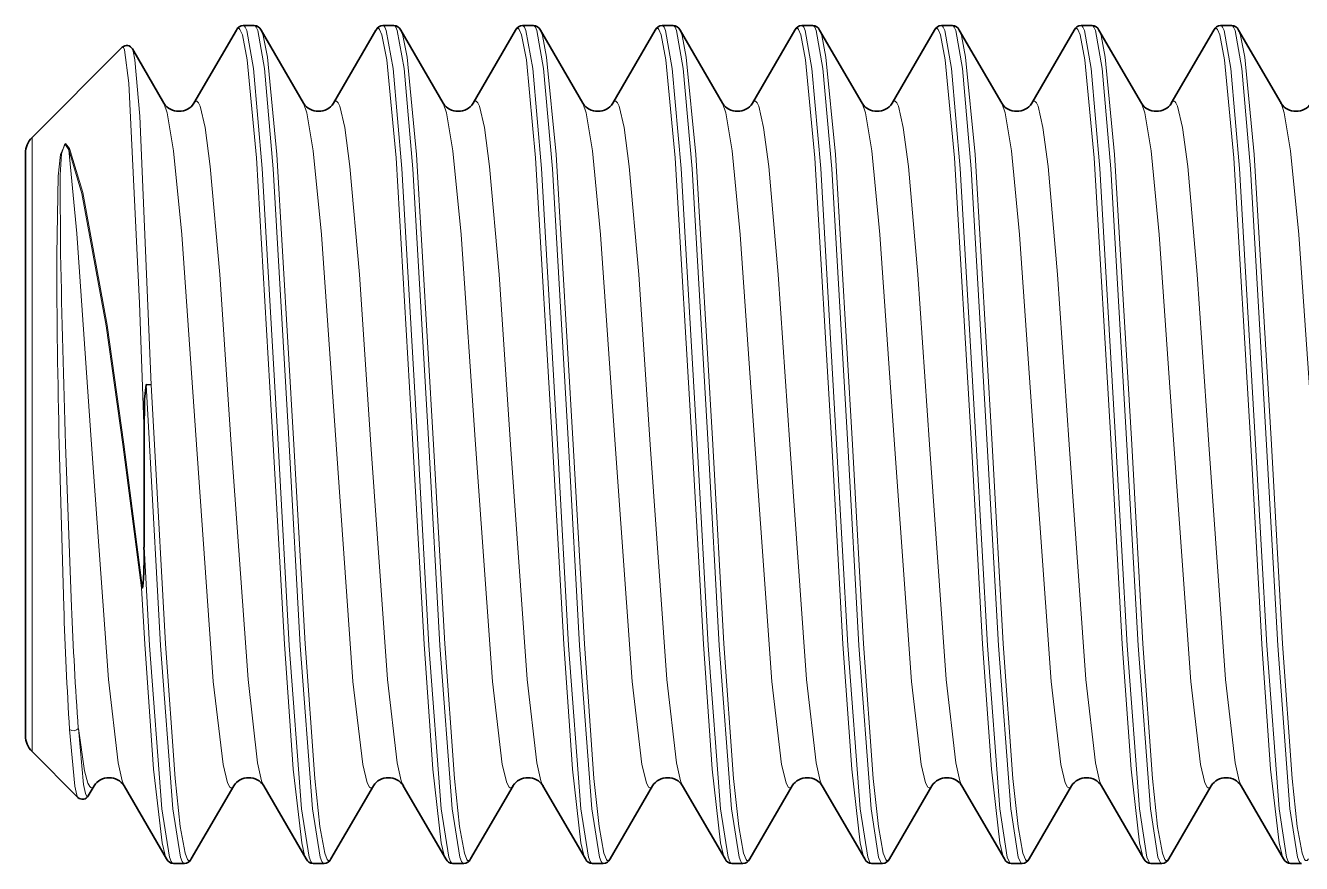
# Model space of a CAD drawing. Extents: x -131 to 1002, y -402 to 783.
# Drawn here: x 983.915 to 988.484, y 240.122 to 243.122 of the extents above; entities that cross this region are included whole.
import ezdxf

# ---------------------------------------------------------------- set-up
doc = ezdxf.new("R2010")
doc.units = 0

msp = doc.modelspace()

# ---------------------------------------------------------------- linework, layer by layer
at = {"color": 7, "lineweight": 35, "ltscale": 0.000984192}
for p, q in [((984.6943, 243.122), (984.7337, 243.122)), ((985.1943, 243.122), (985.2337, 243.122)), ((985.6943, 243.122), (985.7337, 243.122)), ((986.1943, 243.122), (986.2337, 243.122)), ((986.6943, 243.122), (986.7337, 243.122)), ((987.1943, 243.122), (987.2337, 243.122)), ((987.6943, 243.122), (987.7337, 243.122)), ((988.1943, 243.122), (988.2337, 243.122)), ((984.4443, 240.122), (984.4837, 240.122)), ((984.9443, 240.122), (984.9837, 240.122)), ((985.4443, 240.122), (985.4837, 240.122)), ((985.9443, 240.122), (985.9837, 240.122)), ((986.4443, 240.122), (986.4837, 240.122)), ((986.9443, 240.122), (986.9837, 240.122)), ((987.4443, 240.122), (987.4837, 240.122)), ((987.9443, 240.122), (987.9837, 240.122)), ((988.4443, 240.122), (988.4837, 240.122))]:
    msp.add_line(p, q, dxfattribs=at)
at = {"color": 7, "lineweight": 35, "ltscale": 0.007572}
for p, q in [((984.6697, 243.1056), (984.5176, 242.8437)), ((985.1697, 243.1056), (985.0176, 242.8437)), ((985.6697, 243.1056), (985.5176, 242.8437)), ((986.1697, 243.1056), (986.0176, 242.8437)), ((986.6697, 243.1056), (986.5176, 242.8437)), ((987.1697, 243.1056), (987.0176, 242.8437)), ((987.6697, 243.1056), (987.5176, 242.8437)), ((988.1697, 243.1056), (988.0176, 242.8437)), ((984.4197, 240.1383), (984.2676, 240.4003)), ((984.9197, 240.1383), (984.7676, 240.4003)), ((985.4197, 240.1383), (985.2676, 240.4003)), ((985.9197, 240.1383), (985.7676, 240.4003)), ((986.4197, 240.1383), (986.2676, 240.4003)), ((986.9197, 240.1383), (986.7676, 240.4003)), ((987.4197, 240.1383), (987.2676, 240.4003)), ((987.9197, 240.1383), (987.7676, 240.4003)), ((988.4197, 240.1383), (988.2676, 240.4003))]:
    msp.add_line(p, q, dxfattribs=at)
at = {"color": 7, "lineweight": 35, "ltscale": 0.007571}
for p, q in [((984.7584, 243.1056), (984.9104, 242.8437)), ((985.2584, 243.1056), (985.4104, 242.8437)), ((985.7584, 243.1056), (985.9104, 242.8437)), ((986.2584, 243.1056), (986.4104, 242.8437)), ((986.7584, 243.1056), (986.9104, 242.8437)), ((987.2584, 243.1056), (987.4104, 242.8437)), ((987.7584, 243.1056), (987.9104, 242.8437)), ((988.2584, 243.1056), (988.4104, 242.8437)), ((984.5084, 240.1383), (984.6604, 240.4003)), ((985.0084, 240.1383), (985.1604, 240.4003)), ((985.5084, 240.1383), (985.6604, 240.4003)), ((986.0084, 240.1383), (986.1604, 240.4003)), ((986.5084, 240.1383), (986.6604, 240.4003)), ((987.0084, 240.1383), (987.1604, 240.4003)), ((987.5084, 240.1383), (987.6604, 240.4003)), ((988.0084, 240.1383), (988.1604, 240.4003))]:
    msp.add_line(p, q, dxfattribs=at)
at = {"color": 7, "lineweight": 35, "ltscale": 0.011418}
msp.add_line((983.9382, 242.7211), (984.2612, 243.0441), dxfattribs=at)
at = {"color": 7, "lineweight": 35, "ltscale": 0.005623}
msp.add_line((984.2975, 243.0382), (984.4104, 242.8437), dxfattribs=at)
at = {"color": 7, "lineweight": 13, "ltscale": 0.040653}
msp.add_line((983.9382, 241.095), (983.9382, 242.7211), dxfattribs=at)
at = {"color": 7, "lineweight": 35, "ltscale": 0.038561}
msp.add_line((983.9148, 241.1221), (983.9148, 242.6646), dxfattribs=at)
at = {"color": 7, "lineweight": 13, "ltscale": 0.000130621}
msp.add_line((984.0694, 242.6772), (984.0726, 242.6814), dxfattribs=at)
at = {"color": 7, "lineweight": 35, "ltscale": 0.000433821}
msp.add_line((984.3473, 241.8363), (984.3646, 241.8355), dxfattribs=at)
at = {"color": 7, "lineweight": 13, "ltscale": 0.005389}
msp.add_line((984.3473, 241.8363), (984.3588, 241.621), dxfattribs=at)
at = {"color": 7, "lineweight": 13, "ltscale": 0.005346}
msp.add_line((984.3646, 241.8355), (984.3761, 241.622), dxfattribs=at)
at = {"color": 7, "lineweight": 35, "ltscale": 0.010194}
msp.add_line((984.3391, 241.2548), (984.3391, 241.6626), dxfattribs=at)
at = {"color": 7, "lineweight": 13, "ltscale": 0.014523}
msp.add_line((984.0515, 241.0407), (984.0354, 241.6214), dxfattribs=at)
at = {"color": 7, "lineweight": 13, "ltscale": 0.014527}
msp.add_line((984.0793, 241.0413), (984.0581, 241.622), dxfattribs=at)
at = {"color": 7, "lineweight": 13, "ltscale": 0.01295}
msp.add_line((984.2637, 241.622), (984.33, 241.1082), dxfattribs=at)
at = {"color": 7, "lineweight": 13, "ltscale": 0.012997}
msp.add_line((984.2669, 241.623), (984.3333, 241.1073), dxfattribs=at)
at = {"color": 7, "lineweight": 13, "ltscale": 0.017982}
for p, q in [((984.3985, 240.9028), (984.3588, 241.621)), ((984.8985, 240.9028), (984.8588, 241.621)), ((985.3985, 240.9028), (985.3588, 241.621)), ((985.8985, 240.9028), (985.8588, 241.621)), ((986.3985, 240.9028), (986.3588, 241.621)), ((986.8985, 240.9028), (986.8588, 241.621)), ((987.3985, 240.9028), (987.3588, 241.621)), ((987.8985, 240.9028), (987.8588, 241.621)), ((988.3985, 240.9028), (988.3588, 241.621))]:
    msp.add_line(p, q, dxfattribs=at)
at = {"color": 7, "lineweight": 13, "ltscale": 0.017866}
for p, q in [((984.4158, 240.9085), (984.3761, 241.622)), ((984.9158, 240.9085), (984.8761, 241.622)), ((985.4158, 240.9085), (985.3761, 241.622)), ((985.9158, 240.9085), (985.8761, 241.622)), ((986.4158, 240.9085), (986.3761, 241.622)), ((986.9158, 240.9085), (986.8761, 241.622)), ((987.4158, 240.9085), (987.3761, 241.622)), ((987.9158, 240.9085), (987.8761, 241.622)), ((988.4158, 240.9085), (988.3761, 241.622))]:
    msp.add_line(p, q, dxfattribs=at)
at = {"color": 7, "lineweight": 13, "ltscale": 0.017906}
for p, q in [((984.8419, 240.9068), (984.802, 241.622)), ((985.3419, 240.9068), (985.302, 241.622)), ((985.8419, 240.9068), (985.802, 241.622)), ((986.3419, 240.9068), (986.302, 241.622)), ((986.8419, 240.9068), (986.802, 241.622)), ((987.3419, 240.9068), (987.302, 241.622)), ((987.8419, 240.9068), (987.802, 241.622)), ((988.3419, 240.9068), (988.302, 241.622))]:
    msp.add_line(p, q, dxfattribs=at)
at = {"color": 7, "lineweight": 13, "ltscale": 0.018029}
for p, q in [((984.8591, 240.9028), (984.8193, 241.6229)), ((985.3591, 240.9028), (985.3193, 241.6229)), ((985.8591, 240.9028), (985.8193, 241.6229)), ((986.3591, 240.9028), (986.3193, 241.6229)), ((986.8591, 240.9028), (986.8193, 241.6229)), ((987.3591, 240.9028), (987.3193, 241.6229)), ((987.8591, 240.9028), (987.8193, 241.6229)), ((988.3591, 240.9028), (988.3193, 241.6229))]:
    msp.add_line(p, q, dxfattribs=at)
at = {"color": 7, "lineweight": 13, "ltscale": 0.008814}
msp.add_line((984.3591, 240.9028), (984.3391, 241.2548), dxfattribs=at)
at = {"color": 7, "lineweight": 35, "ltscale": 0.013569}
msp.add_line((983.9148, 240.5794), (983.9148, 241.1221), dxfattribs=at)
at = {"color": 7, "lineweight": 35, "ltscale": 8.41528e-05}
msp.add_line((984.33, 241.1082), (984.3333, 241.1073), dxfattribs=at)
at = {"color": 7, "lineweight": 13, "ltscale": 0.005044}
msp.add_line((984.3419, 240.9068), (984.33, 241.1082), dxfattribs=at)
at = {"color": 7, "lineweight": 13, "ltscale": 0.014305}
msp.add_line((983.9382, 240.5228), (983.9382, 241.095), dxfattribs=at)
at = {"color": 7, "lineweight": 35, "ltscale": 0.005814}
msp.add_line((983.9382, 240.5228), (984.1027, 240.3584), dxfattribs=at)
at = {"color": 7, "lineweight": 35, "ltscale": 0.001035}
msp.add_line((984.1396, 240.3644), (984.1604, 240.4003), dxfattribs=at)
at = {"color": 7, "lineweight": 13}
for points in [[(984.8193, 241.6229), (984.7621, 242.6101), (984.7308, 242.9679), (984.7067, 243.104), (984.7012, 243.1164), (984.6985, 243.12), (984.6957, 243.1218), (984.6943, 243.122)], [(984.8588, 241.621), (984.8015, 242.6094), (984.7701, 242.9677), (984.7461, 243.104), (984.7406, 243.1164), (984.7379, 243.12), (984.7351, 243.1218), (984.7337, 243.122)], [(985.3193, 241.6229), (985.2621, 242.6101), (985.2308, 242.9679), (985.2067, 243.104), (985.2012, 243.1164), (985.1985, 243.12), (985.1957, 243.1218), (985.1943, 243.122)], [(985.3588, 241.621), (985.3015, 242.6094), (985.2701, 242.9677), (985.2461, 243.104), (985.2406, 243.1164), (985.2379, 243.12), (985.2351, 243.1218), (985.2337, 243.122)], [(985.8193, 241.6229), (985.7621, 242.6101), (985.7308, 242.9679), (985.7067, 243.104), (985.7012, 243.1164), (985.6985, 243.12), (985.6957, 243.1218), (985.6943, 243.122)], [(985.8588, 241.621), (985.8015, 242.6094), (985.7701, 242.9677), (985.7461, 243.104), (985.7406, 243.1164), (985.7379, 243.12), (985.7351, 243.1218), (985.7337, 243.122)], [(986.3193, 241.6229), (986.2621, 242.6101), (986.2308, 242.9679), (986.2067, 243.104), (986.2012, 243.1164), (986.1985, 243.12), (986.1957, 243.1218), (986.1943, 243.122)], [(986.3588, 241.621), (986.3015, 242.6094), (986.2701, 242.9677), (986.2461, 243.104), (986.2406, 243.1164), (986.2379, 243.12), (986.2351, 243.1218), (986.2337, 243.122)], [(986.8193, 241.6229), (986.7621, 242.6101), (986.7308, 242.9679), (986.7067, 243.104), (986.7012, 243.1164), (986.6985, 243.12), (986.6957, 243.1218), (986.6943, 243.122)], [(986.8588, 241.621), (986.8015, 242.6094), (986.7701, 242.9677), (986.7461, 243.104), (986.7406, 243.1164), (986.7379, 243.12), (986.7351, 243.1218), (986.7337, 243.122)], [(987.3193, 241.6229), (987.2621, 242.6101), (987.2308, 242.9679), (987.2067, 243.104), (987.2012, 243.1164), (987.1985, 243.12), (987.1957, 243.1218), (987.1943, 243.122)], [(987.3588, 241.621), (987.3015, 242.6094), (987.2701, 242.9677), (987.2461, 243.104), (987.2406, 243.1164), (987.2379, 243.12), (987.2351, 243.1218), (987.2337, 243.122)], [(987.8193, 241.6229), (987.7621, 242.6101), (987.7308, 242.9679), (987.7067, 243.104), (987.7012, 243.1164), (987.6985, 243.12), (987.6957, 243.1218), (987.6943, 243.122)], [(987.8588, 241.621), (987.8015, 242.6094), (987.7701, 242.9677), (987.7461, 243.104), (987.7406, 243.1164), (987.7379, 243.12), (987.7351, 243.1218), (987.7337, 243.122)], [(988.3193, 241.6229), (988.2621, 242.6101), (988.2308, 242.9679), (988.2067, 243.104), (988.2012, 243.1164), (988.1985, 243.12), (988.1957, 243.1218), (988.1943, 243.122)], [(988.3588, 241.621), (988.3015, 242.6094), (988.2701, 242.9677), (988.2461, 243.104), (988.2406, 243.1164), (988.2379, 243.12), (988.2351, 243.1218), (988.2337, 243.122)], [(984.802, 241.622), (984.7415, 242.6487), (984.7081, 242.9996), (984.6912, 243.0883), (984.6826, 243.1083), (984.6797, 243.1111), (984.6783, 243.1118), (984.6761, 243.1119), (984.674, 243.1109), (984.6697, 243.1056)], [(984.8761, 241.622), (984.8147, 242.6602), (984.7808, 243.0092), (984.7659, 243.086), (984.7584, 243.1056)], [(985.302, 241.622), (985.2415, 242.6487), (985.2081, 242.9996), (985.1912, 243.0883), (985.1826, 243.1083), (985.1797, 243.1111), (985.1783, 243.1118), (985.1761, 243.1119), (985.174, 243.1109), (985.1697, 243.1056)], [(985.3761, 241.622), (985.3147, 242.6602), (985.2808, 243.0092), (985.2659, 243.086), (985.2584, 243.1056)], [(985.802, 241.622), (985.7415, 242.6487), (985.7081, 242.9996), (985.6912, 243.0883), (985.6826, 243.1083), (985.6797, 243.1111), (985.6783, 243.1118), (985.6761, 243.1119), (985.674, 243.1109), (985.6697, 243.1056)], [(985.8761, 241.622), (985.8147, 242.6602), (985.7808, 243.0092), (985.7659, 243.086), (985.7584, 243.1056)], [(986.302, 241.622), (986.2415, 242.6487), (986.2081, 242.9996), (986.1912, 243.0883), (986.1826, 243.1083), (986.1797, 243.1111), (986.1783, 243.1118), (986.1761, 243.1119), (986.174, 243.1109), (986.1697, 243.1056)], [(986.3761, 241.622), (986.3147, 242.6602), (986.2808, 243.0092), (986.2659, 243.086), (986.2584, 243.1056)], [(986.802, 241.622), (986.7415, 242.6487), (986.7081, 242.9996), (986.6912, 243.0883), (986.6826, 243.1083), (986.6797, 243.1111), (986.6783, 243.1118), (986.6761, 243.1119), (986.674, 243.1109), (986.6697, 243.1056)], [(986.8761, 241.622), (986.8147, 242.6602), (986.7808, 243.0092), (986.7659, 243.086), (986.7584, 243.1056)], [(987.302, 241.622), (987.2415, 242.6487), (987.2081, 242.9996), (987.1912, 243.0883), (987.1826, 243.1083), (987.1797, 243.1111), (987.1783, 243.1118), (987.1761, 243.1119), (987.174, 243.1109), (987.1697, 243.1056)], [(987.3761, 241.622), (987.3147, 242.6602), (987.2808, 243.0092), (987.2659, 243.086), (987.2584, 243.1056)], [(987.802, 241.622), (987.7415, 242.6487), (987.7081, 242.9996), (987.6912, 243.0883), (987.6826, 243.1083), (987.6797, 243.1111), (987.6783, 243.1118), (987.6761, 243.1119), (987.674, 243.1109), (987.6697, 243.1056)], [(987.8761, 241.622), (987.8147, 242.6602), (987.7808, 243.0092), (987.7659, 243.086), (987.7584, 243.1056)], [(988.302, 241.622), (988.2415, 242.6487), (988.2081, 242.9996), (988.1912, 243.0883), (988.1826, 243.1083), (988.1797, 243.1111), (988.1783, 243.1118), (988.1761, 243.1119), (988.174, 243.1109), (988.1697, 243.1056)], [(988.3761, 241.622), (988.3147, 242.6602), (988.2808, 243.0092), (988.2659, 243.086), (988.2584, 243.1056)], [(984.2612, 243.0441), (984.2623, 243.0449), (984.2638, 243.0448), (984.2656, 243.0431), (984.269, 243.0345), (984.2845, 242.9159), (984.3228, 242.1286), (984.3391, 241.6626)], [(984.2975, 243.0382), (984.3005, 243.0303), (984.3066, 242.9991), (984.3242, 242.7974), (984.3646, 241.8355)], [(984.4104, 242.8437), (984.4223, 242.8098), (984.4449, 242.6733), (984.4742, 242.3735), (984.5266, 241.622)], [(984.5176, 242.8437), (984.5217, 242.8491), (984.5237, 242.8506), (984.5267, 242.8513), (984.5283, 242.8511), (984.5312, 242.8492), (984.5343, 242.8455), (984.5403, 242.833), (984.5579, 242.7573), (984.5765, 242.6169), (984.6104, 242.2304), (984.6516, 241.622)], [(984.9104, 242.8437), (984.9223, 242.8098), (984.9449, 242.6733), (984.9742, 242.3735), (985.0266, 241.622)], [(985.0176, 242.8437), (985.0217, 242.8491), (985.0237, 242.8506), (985.0267, 242.8513), (985.0283, 242.8511), (985.0312, 242.8492), (985.0343, 242.8455), (985.0403, 242.833), (985.0579, 242.7573), (985.0765, 242.6169), (985.1104, 242.2304), (985.1516, 241.622)], [(985.4104, 242.8437), (985.4223, 242.8098), (985.4449, 242.6733), (985.4742, 242.3735), (985.5266, 241.622)], [(985.5176, 242.8437), (985.5217, 242.8491), (985.5237, 242.8506), (985.5267, 242.8513), (985.5283, 242.8511), (985.5312, 242.8492), (985.5343, 242.8455), (985.5403, 242.833), (985.5579, 242.7573), (985.5765, 242.6169), (985.6104, 242.2304), (985.6516, 241.622)], [(985.9104, 242.8437), (985.9223, 242.8098), (985.9449, 242.6733), (985.9742, 242.3735), (986.0266, 241.622)], [(986.0176, 242.8437), (986.0217, 242.8491), (986.0237, 242.8506), (986.0267, 242.8513), (986.0283, 242.8511), (986.0312, 242.8492), (986.0343, 242.8455), (986.0403, 242.833), (986.0579, 242.7573), (986.0765, 242.6169), (986.1104, 242.2304), (986.1516, 241.622)], [(986.4104, 242.8437), (986.4223, 242.8098), (986.4449, 242.6733), (986.4742, 242.3735), (986.5266, 241.622)], [(986.5176, 242.8437), (986.5217, 242.8491), (986.5237, 242.8506), (986.5267, 242.8513), (986.5283, 242.8511), (986.5312, 242.8492), (986.5343, 242.8455), (986.5403, 242.833), (986.5579, 242.7573), (986.5765, 242.6169), (986.6104, 242.2304), (986.6516, 241.622)], [(986.9104, 242.8437), (986.9223, 242.8098), (986.9449, 242.6733), (986.9742, 242.3735), (987.0266, 241.622)], [(987.0176, 242.8437), (987.0217, 242.8491), (987.0237, 242.8506), (987.0267, 242.8513), (987.0283, 242.8511), (987.0312, 242.8492), (987.0343, 242.8455), (987.0403, 242.833), (987.0579, 242.7573), (987.0765, 242.6169), (987.1104, 242.2304), (987.1516, 241.622)], [(987.4104, 242.8437), (987.4223, 242.8098), (987.4449, 242.6733), (987.4742, 242.3735), (987.5266, 241.622)], [(987.5176, 242.8437), (987.5217, 242.8491), (987.5237, 242.8506), (987.5267, 242.8513), (987.5283, 242.8511), (987.5312, 242.8492), (987.5343, 242.8455), (987.5403, 242.833), (987.5579, 242.7573), (987.5765, 242.6169), (987.6104, 242.2304), (987.6516, 241.622)], [(987.9104, 242.8437), (987.9223, 242.8098), (987.9449, 242.6733), (987.9742, 242.3735), (988.0266, 241.622)], [(988.0176, 242.8437), (988.0217, 242.8491), (988.0237, 242.8506), (988.0267, 242.8513), (988.0283, 242.8511), (988.0312, 242.8492), (988.0343, 242.8455), (988.0403, 242.833), (988.0579, 242.7573), (988.0765, 242.6169), (988.1104, 242.2304), (988.1516, 241.622)], [(988.4104, 242.8437), (988.4223, 242.8098), (988.4449, 242.6733), (988.4742, 242.3735), (988.5266, 241.622)], [(984.0265, 242.3009), (984.0321, 242.5827), (984.0402, 242.6608), (984.0585, 242.6999), (984.0726, 242.6814)], [(984.0406, 242.3043), (984.0394, 242.5862), (984.0439, 242.663), (984.0556, 242.6987), (984.0694, 242.6772)], [(984.0694, 242.6772), (984.1166, 242.5211), (984.2041, 242.0467), (984.2637, 241.622)], [(984.0694, 242.6772), (984.0989, 242.3771), (984.1516, 241.622)], [(984.0726, 242.6814), (984.1198, 242.5247), (984.2073, 242.049), (984.2669, 241.623)], [(984.1516, 241.622), (984.2115, 240.7804), (984.246, 240.4823), (984.2603, 240.4181), (984.2676, 240.4003)], [(984.5266, 241.622), (984.5872, 240.7731), (984.6221, 240.4762), (984.6379, 240.4106), (984.6461, 240.3955), (984.6501, 240.3928), (984.6543, 240.3933), (984.6583, 240.3971), (984.6604, 240.4003)], [(984.6516, 241.622), (984.7115, 240.7804), (984.746, 240.4823), (984.7603, 240.4181), (984.7676, 240.4003)], [(985.0266, 241.622), (985.0872, 240.7731), (985.1221, 240.4762), (985.1379, 240.4106), (985.1461, 240.3955), (985.1501, 240.3928), (985.1543, 240.3933), (985.1583, 240.3971), (985.1604, 240.4003)], [(985.1516, 241.622), (985.2115, 240.7804), (985.246, 240.4823), (985.2603, 240.4181), (985.2676, 240.4003)], [(985.5266, 241.622), (985.5872, 240.7731), (985.6221, 240.4762), (985.6379, 240.4106), (985.6461, 240.3955), (985.6501, 240.3928), (985.6543, 240.3933), (985.6583, 240.3971), (985.6604, 240.4003)], [(985.6516, 241.622), (985.7115, 240.7804), (985.746, 240.4823), (985.7603, 240.4181), (985.7676, 240.4003)], [(986.0266, 241.622), (986.0872, 240.7731), (986.1221, 240.4762), (986.1379, 240.4106), (986.1461, 240.3955), (986.1501, 240.3928), (986.1543, 240.3933), (986.1583, 240.3971), (986.1604, 240.4003)], [(986.1516, 241.622), (986.2115, 240.7804), (986.246, 240.4823), (986.2603, 240.4181), (986.2676, 240.4003)], [(986.5266, 241.622), (986.5872, 240.7731), (986.6221, 240.4762), (986.6379, 240.4106), (986.6461, 240.3955), (986.6501, 240.3928), (986.6543, 240.3933), (986.6583, 240.3971), (986.6604, 240.4003)], [(986.6516, 241.622), (986.7115, 240.7804), (986.746, 240.4823), (986.7603, 240.4181), (986.7676, 240.4003)], [(987.0266, 241.622), (987.0872, 240.7731), (987.1221, 240.4762), (987.1379, 240.4106), (987.1461, 240.3955), (987.1501, 240.3928), (987.1543, 240.3933), (987.1583, 240.3971), (987.1604, 240.4003)], [(987.1516, 241.622), (987.2115, 240.7804), (987.246, 240.4823), (987.2603, 240.4181), (987.2676, 240.4003)], [(987.5266, 241.622), (987.5872, 240.7731), (987.6221, 240.4762), (987.6379, 240.4106), (987.6461, 240.3955), (987.6501, 240.3928), (987.6543, 240.3933), (987.6583, 240.3971), (987.6604, 240.4003)], [(987.6516, 241.622), (987.7115, 240.7804), (987.746, 240.4823), (987.7603, 240.4181), (987.7676, 240.4003)], [(988.0266, 241.622), (988.0872, 240.7731), (988.1221, 240.4762), (988.1379, 240.4106), (988.1461, 240.3955), (988.1501, 240.3928), (988.1543, 240.3933), (988.1583, 240.3971), (988.1604, 240.4003)], [(988.1516, 241.622), (988.2115, 240.7804), (988.246, 240.4823), (988.2603, 240.4181), (988.2676, 240.4003)], [(984.4197, 240.1383), (984.4143, 240.1509), (984.4037, 240.1954), (984.3733, 240.4592), (984.3419, 240.9068)], [(984.4443, 240.122), (984.4428, 240.1223), (984.4397, 240.1246), (984.4366, 240.1291), (984.4304, 240.145), (984.4033, 240.3173), (984.3591, 240.9028)], [(984.4837, 240.122), (984.4822, 240.1223), (984.4791, 240.1246), (984.476, 240.1291), (984.4697, 240.145), (984.4426, 240.3173), (984.3985, 240.9028)], [(984.5084, 240.1383), (984.504, 240.133), (984.5017, 240.132), (984.4995, 240.1323), (984.498, 240.1331), (984.495, 240.1363), (984.4861, 240.1582), (984.4687, 240.2537), (984.4503, 240.4259), (984.4158, 240.9085)], [(984.9197, 240.1383), (984.9143, 240.1509), (984.9037, 240.1954), (984.8733, 240.4592), (984.8419, 240.9068)], [(984.9443, 240.122), (984.9428, 240.1223), (984.9397, 240.1246), (984.9366, 240.1291), (984.9304, 240.145), (984.9033, 240.3173), (984.8591, 240.9028)], [(984.9837, 240.122), (984.9822, 240.1223), (984.9791, 240.1246), (984.976, 240.1291), (984.9697, 240.145), (984.9426, 240.3173), (984.8985, 240.9028)], [(985.0084, 240.1383), (985.004, 240.133), (985.0017, 240.132), (984.9995, 240.1323), (984.998, 240.1331), (984.995, 240.1363), (984.9861, 240.1582), (984.9687, 240.2537), (984.9503, 240.4259), (984.9158, 240.9085)], [(985.4197, 240.1383), (985.4143, 240.1509), (985.4037, 240.1954), (985.3733, 240.4592), (985.3419, 240.9068)], [(985.4443, 240.122), (985.4428, 240.1223), (985.4397, 240.1246), (985.4366, 240.1291), (985.4304, 240.145), (985.4033, 240.3173), (985.3591, 240.9028)], [(985.4837, 240.122), (985.4822, 240.1223), (985.4791, 240.1246), (985.476, 240.1291), (985.4697, 240.145), (985.4426, 240.3173), (985.3985, 240.9028)], [(985.5084, 240.1383), (985.504, 240.133), (985.5017, 240.132), (985.4995, 240.1323), (985.498, 240.1331), (985.495, 240.1363), (985.4861, 240.1582), (985.4687, 240.2537), (985.4503, 240.4259), (985.4158, 240.9085)], [(985.9197, 240.1383), (985.9143, 240.1509), (985.9037, 240.1954), (985.8733, 240.4592), (985.8419, 240.9068)], [(985.9443, 240.122), (985.9428, 240.1223), (985.9397, 240.1246), (985.9366, 240.1291), (985.9304, 240.145), (985.9033, 240.3173), (985.8591, 240.9028)], [(985.9837, 240.122), (985.9822, 240.1223), (985.9791, 240.1246), (985.976, 240.1291), (985.9697, 240.145), (985.9426, 240.3173), (985.8985, 240.9028)], [(986.0084, 240.1383), (986.004, 240.133), (986.0017, 240.132), (985.9995, 240.1323), (985.998, 240.1331), (985.995, 240.1363), (985.9861, 240.1582), (985.9687, 240.2537), (985.9503, 240.4259), (985.9158, 240.9085)], [(986.4197, 240.1383), (986.4143, 240.1509), (986.4037, 240.1954), (986.3733, 240.4592), (986.3419, 240.9068)], [(986.4443, 240.122), (986.4428, 240.1223), (986.4397, 240.1246), (986.4366, 240.1291), (986.4304, 240.145), (986.4033, 240.3173), (986.3591, 240.9028)], [(986.4837, 240.122), (986.4822, 240.1223), (986.4791, 240.1246), (986.476, 240.1291), (986.4697, 240.145), (986.4426, 240.3173), (986.3985, 240.9028)], [(986.5084, 240.1383), (986.504, 240.133), (986.5017, 240.132), (986.4995, 240.1323), (986.498, 240.1331), (986.495, 240.1363), (986.4861, 240.1582), (986.4687, 240.2537), (986.4503, 240.4259), (986.4158, 240.9085)], [(986.9197, 240.1383), (986.9143, 240.1509), (986.9037, 240.1954), (986.8733, 240.4592), (986.8419, 240.9068)], [(986.9443, 240.122), (986.9428, 240.1223), (986.9397, 240.1246), (986.9366, 240.1291), (986.9304, 240.145), (986.9033, 240.3173), (986.8591, 240.9028)], [(986.9837, 240.122), (986.9822, 240.1223), (986.9791, 240.1246), (986.976, 240.1291), (986.9697, 240.145), (986.9426, 240.3173), (986.8985, 240.9028)], [(987.0084, 240.1383), (987.004, 240.133), (987.0017, 240.132), (986.9995, 240.1323), (986.998, 240.1331), (986.995, 240.1363), (986.9861, 240.1582), (986.9687, 240.2537), (986.9503, 240.4259), (986.9158, 240.9085)], [(987.4197, 240.1383), (987.4143, 240.1509), (987.4037, 240.1954), (987.3733, 240.4592), (987.3419, 240.9068)], [(987.4443, 240.122), (987.4428, 240.1223), (987.4397, 240.1246), (987.4366, 240.1291), (987.4304, 240.145), (987.4033, 240.3173), (987.3591, 240.9028)], [(987.4837, 240.122), (987.4822, 240.1223), (987.4791, 240.1246), (987.476, 240.1291), (987.4697, 240.145), (987.4426, 240.3173), (987.3985, 240.9028)], [(987.5084, 240.1383), (987.504, 240.133), (987.5017, 240.132), (987.4995, 240.1323), (987.498, 240.1331), (987.495, 240.1363), (987.4861, 240.1582), (987.4687, 240.2537), (987.4503, 240.4259), (987.4158, 240.9085)], [(987.9197, 240.1383), (987.9143, 240.1509), (987.9037, 240.1954), (987.8733, 240.4592), (987.8419, 240.9068)], [(987.9443, 240.122), (987.9428, 240.1223), (987.9397, 240.1246), (987.9366, 240.1291), (987.9304, 240.145), (987.9033, 240.3173), (987.8591, 240.9028)], [(987.9837, 240.122), (987.9822, 240.1223), (987.9791, 240.1246), (987.976, 240.1291), (987.9697, 240.145), (987.9426, 240.3173), (987.8985, 240.9028)], [(988.0084, 240.1383), (988.004, 240.133), (988.0017, 240.132), (987.9995, 240.1323), (987.998, 240.1331), (987.995, 240.1363), (987.9861, 240.1582), (987.9687, 240.2537), (987.9503, 240.4259), (987.9158, 240.9085)], [(988.4197, 240.1383), (988.4143, 240.1509), (988.4037, 240.1954), (988.3733, 240.4592), (988.3419, 240.9068)], [(988.4443, 240.122), (988.4428, 240.1223), (988.4397, 240.1246), (988.4366, 240.1291), (988.4304, 240.145), (988.4033, 240.3173), (988.3591, 240.9028)], [(988.4837, 240.122), (988.4822, 240.1223), (988.4791, 240.1246), (988.476, 240.1291), (988.4697, 240.145), (988.4426, 240.3173), (988.3985, 240.9028)], [(988.5084, 240.1383), (988.504, 240.133), (988.5017, 240.132), (988.4995, 240.1323), (988.498, 240.1331), (988.495, 240.1363), (988.4861, 240.1582), (988.4687, 240.2537), (988.4503, 240.4259), (988.4158, 240.9085)], [(984.0726, 240.6015), (984.0918, 240.3981), (984.0984, 240.367), (984.1018, 240.3594), (984.1027, 240.3584)], [(984.104, 240.6056), (984.1229, 240.4048), (984.1294, 240.3729), (984.1326, 240.3645), (984.1342, 240.3624), (984.1361, 240.3615), (984.1373, 240.3618), (984.1396, 240.3644)], [(984.104, 240.6056), (984.1263, 240.4536), (984.1382, 240.4099), (984.1447, 240.3971), (984.1481, 240.3938), (984.1505, 240.3927), (984.153, 240.3929), (984.1555, 240.3941), (984.1604, 240.4003)]]:
    msp.add_lwpolyline(points, dxfattribs=at)
at = {"color": 7, "lineweight": 35}
msp.add_lwpolyline([(984.3391, 241.6626), (984.3409, 241.7847), (984.3464, 241.8358), (984.3473, 241.8363)], dxfattribs=at)
for centre, radius, start, end in [((984.6958, 243.0934), 0.0287, 92.8741, 154.8975), ((984.7321, 243.0931), 0.0291, 25.4737, 86.7101), ((985.1958, 243.0934), 0.0287, 92.8741, 154.8975), ((985.2321, 243.0931), 0.0291, 25.4737, 86.7101), ((985.6958, 243.0934), 0.0287, 92.8741, 154.8975), ((985.7321, 243.0931), 0.0291, 25.4737, 86.7101), ((986.1958, 243.0934), 0.0287, 92.8741, 154.8975), ((986.2321, 243.0931), 0.0291, 25.4737, 86.7101), ((986.6958, 243.0934), 0.0287, 92.8741, 154.8975), ((986.7321, 243.0931), 0.0291, 25.4737, 86.7101), ((987.1958, 243.0934), 0.0287, 92.8741, 154.8975), ((987.2321, 243.0931), 0.0291, 25.4737, 86.7101), ((987.6958, 243.0934), 0.0287, 92.8741, 154.8975), ((987.7321, 243.0931), 0.0291, 25.4737, 86.7101), ((988.1958, 243.0934), 0.0287, 92.8741, 154.8975), ((988.2321, 243.0931), 0.0291, 25.4737, 86.7101), ((984.2771, 243.028), 0.0227, 26.661, 134.7207), ((984.463, 242.8785), 0.0632, 213.5258, 270.9167), ((984.4651, 242.8785), 0.0632, 269.0819, 326.4745), ((984.963, 242.8785), 0.0632, 213.5258, 270.9167), ((984.9651, 242.8785), 0.0632, 269.082, 326.4745), ((985.463, 242.8785), 0.0632, 213.5258, 270.9167), ((985.4651, 242.8785), 0.0632, 269.0819, 326.4745), ((985.963, 242.8785), 0.0632, 213.5258, 270.9167), ((985.9651, 242.8785), 0.0632, 269.0819, 326.4745), ((986.463, 242.8785), 0.0632, 213.5258, 270.9167), ((986.4651, 242.8785), 0.0632, 269.0819, 326.4745), ((986.963, 242.8785), 0.0632, 213.5258, 270.9167), ((986.9651, 242.8785), 0.0632, 269.0819, 326.4745), ((987.463, 242.8785), 0.0632, 213.5258, 270.9167), ((987.4651, 242.8785), 0.0632, 269.0819, 326.4745), ((987.963, 242.8785), 0.0632, 213.5258, 270.9166), ((987.9651, 242.8785), 0.0632, 269.0819, 326.4745), ((988.463, 242.8785), 0.0632, 213.5258, 270.9167), ((988.4651, 242.8785), 0.0632, 269.0819, 326.4745), ((983.9948, 242.6646), 0.08, 135.0045, 179.9955), ((983.4724, 241.209), 0.8671, 353.263, 3.0262), ((983.9948, 240.5794), 0.08, 180.0045, 224.9955), ((984.213, 240.3654), 0.0632, 89.0813, 146.4962), ((984.2151, 240.3654), 0.0632, 33.5255, 90.9181), ((984.713, 240.3654), 0.0632, 89.0833, 146.4742), ((984.7151, 240.3654), 0.0632, 33.5255, 90.9181), ((985.213, 240.3654), 0.0632, 89.0833, 146.4742), ((985.2151, 240.3654), 0.0632, 33.5255, 90.9181), ((985.713, 240.3654), 0.0632, 89.0833, 146.4742), ((985.7151, 240.3654), 0.0632, 33.5255, 90.9181), ((986.213, 240.3654), 0.0632, 89.0834, 146.4742), ((986.2151, 240.3654), 0.0632, 33.5255, 90.9181), ((986.713, 240.3654), 0.0632, 89.0833, 146.4742), ((986.7151, 240.3654), 0.0632, 33.5255, 90.9181), ((987.213, 240.3654), 0.0632, 89.0833, 146.4742), ((987.2151, 240.3654), 0.0632, 33.5255, 90.9181), ((987.713, 240.3654), 0.0632, 89.0834, 146.4742), ((987.7151, 240.3654), 0.0632, 33.5255, 90.9181), ((988.213, 240.3654), 0.0632, 89.0833, 146.4742), ((988.2151, 240.3654), 0.0632, 33.5255, 90.918), ((984.1188, 240.3748), 0.0231, 225.442, 333.5214), ((984.446, 240.1509), 0.0291, 205.4595, 266.7076), ((984.4821, 240.1509), 0.0291, 273.2899, 334.5263), ((984.9458, 240.1506), 0.0287, 205.1025, 267.1259), ((984.9821, 240.1509), 0.0291, 273.2899, 334.5263), ((985.4458, 240.1506), 0.0287, 205.1025, 267.1259), ((985.4821, 240.1509), 0.0291, 273.2899, 334.5263), ((985.9458, 240.1506), 0.0287, 205.1025, 267.1259), ((985.9821, 240.1509), 0.0291, 273.2899, 334.5263), ((986.4458, 240.1506), 0.0287, 205.1025, 267.1259), ((986.4821, 240.1509), 0.0291, 273.2899, 334.5263), ((986.9458, 240.1506), 0.0287, 205.1025, 267.1259), ((986.9821, 240.1509), 0.0291, 273.2899, 334.5263), ((987.4458, 240.1506), 0.0287, 205.1025, 267.1259), ((987.4821, 240.1509), 0.0291, 273.2899, 334.5263), ((987.9458, 240.1506), 0.0287, 205.1025, 267.1259), ((987.9821, 240.1509), 0.0291, 273.2899, 334.5263), ((988.4458, 240.1506), 0.0287, 205.1025, 267.1259)]:
    msp.add_arc(centre, radius, start, end, dxfattribs=at)
at = {"color": 7, "lineweight": 13}
for centre, radius, start, end in [((1018.7827, 242.4283), 34.7566, 180.20996, 181.33022), ((1040.3604, 243.4156), 56.3308, 181.13045, 181.82464), ((998.2317, 241.4922), 14.1872, 181.82371, 183.5995), ((997.6368, 241.5816), 13.5681, 182.28203, 184.12502), ((984.0862, 240.6204), 0.0233, 234.2516, 320.2394)]:
    msp.add_arc(centre, radius, start, end, dxfattribs=at)

doc.saveas('drawing.dxf')
